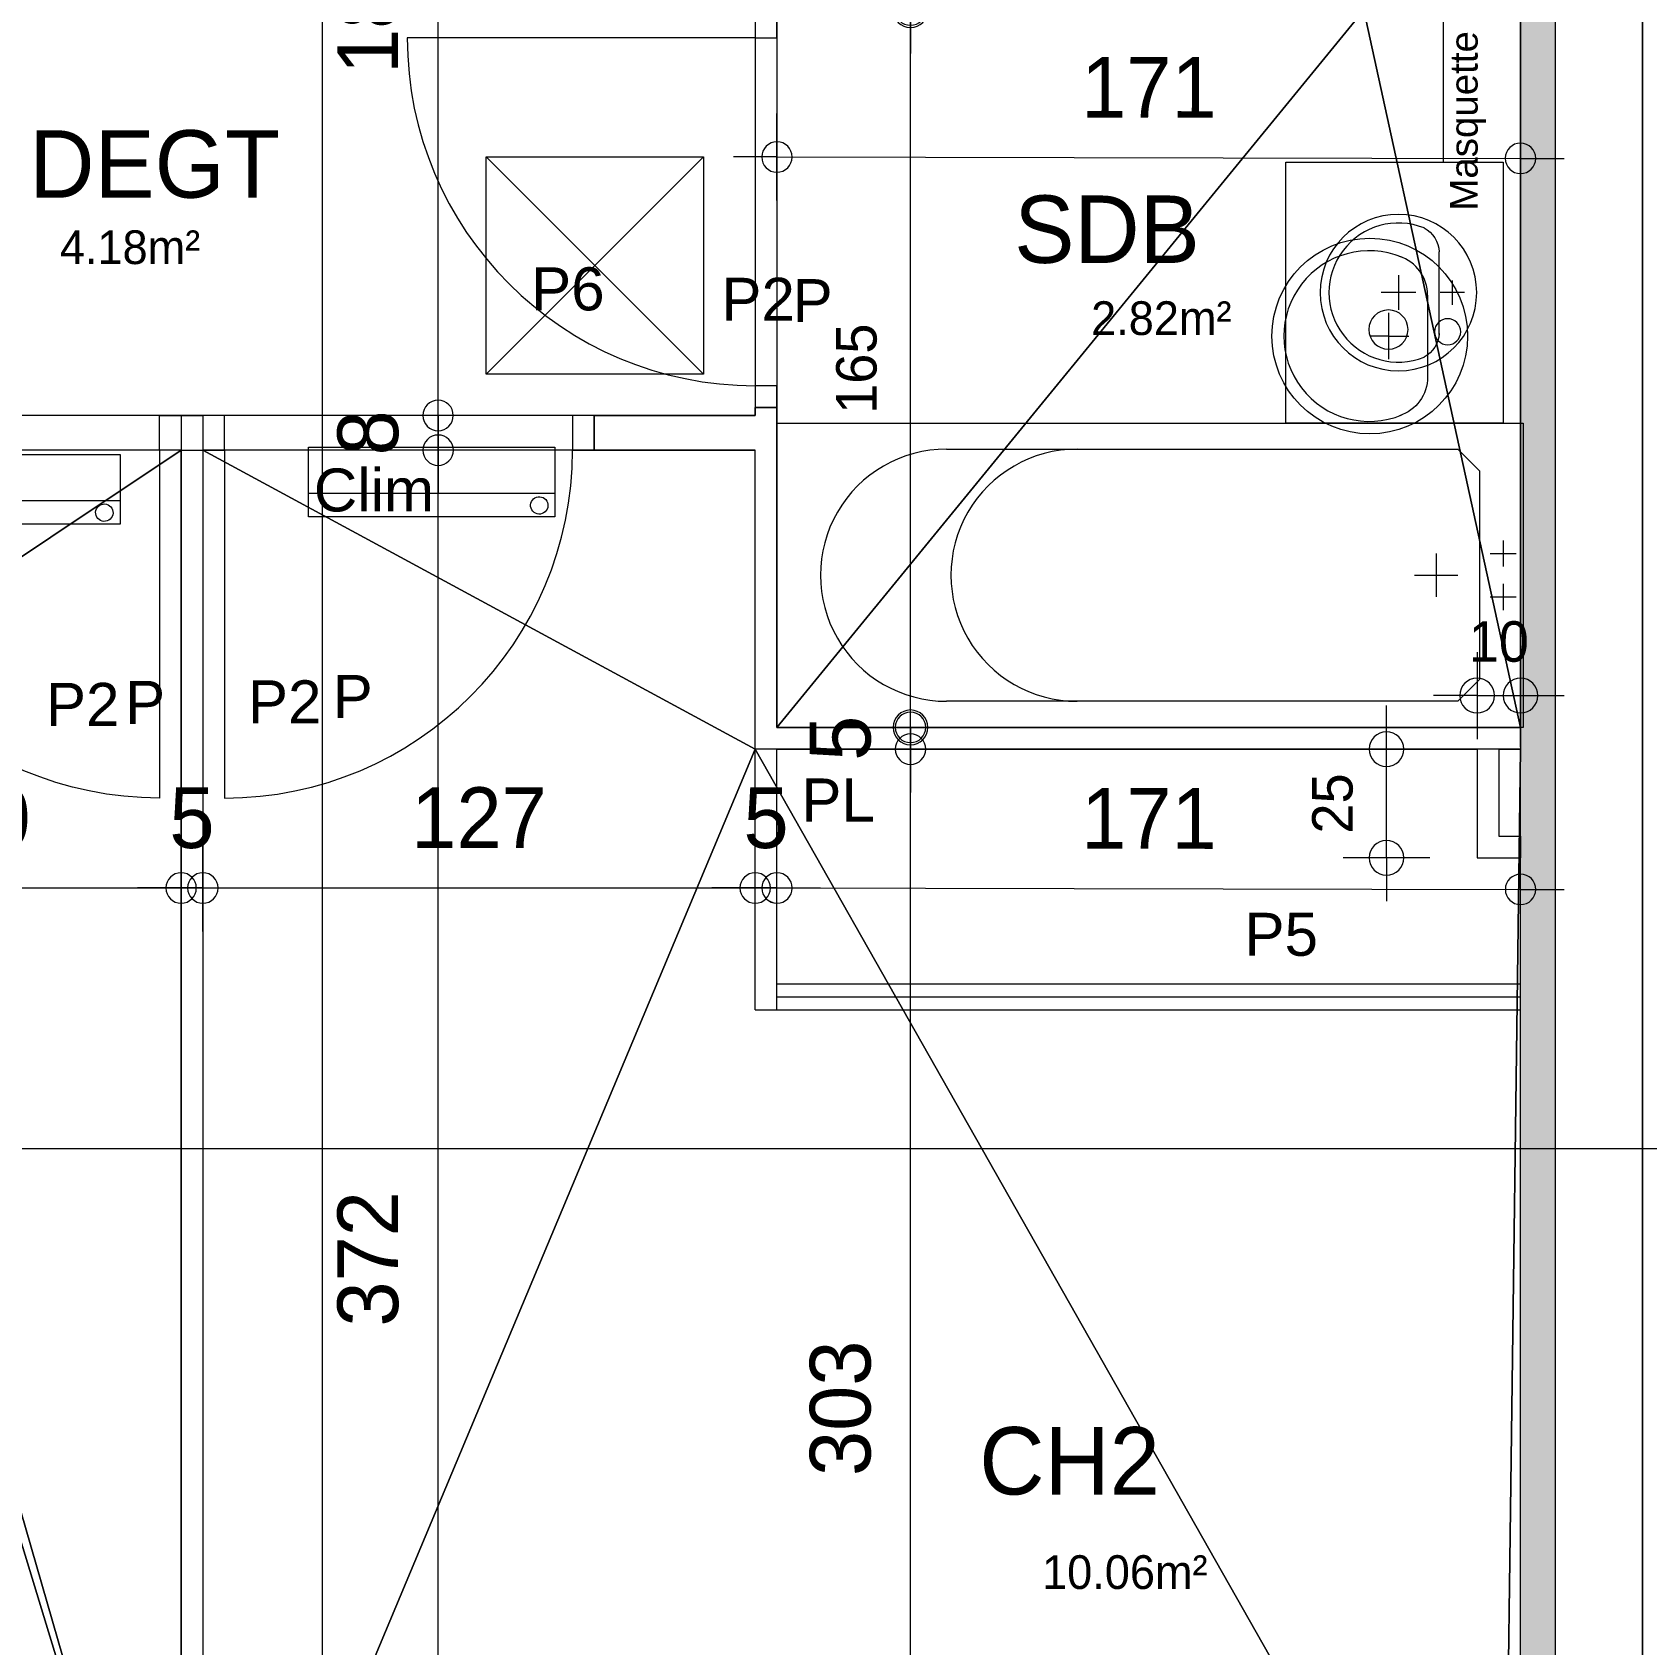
# Model space of a CAD drawing. Header units: metres. Extents: x 1.8 to 61.8, y -53.3 to -11.3.
# Drawn here: x 33.632 to 37.344, y -22.507 to -18.798 of the extents above; entities that cross this region are included whole.
import ezdxf
from ezdxf.enums import TextEntityAlignment as Align
from ezdxf.lldxf.tags import DXFTag

# ---------------------------------------------------------------- set-up
doc = ezdxf.new("R2010")
doc.units = ezdxf.units.M
doc.header["$MEASUREMENT"] = 0
for name, color, linetype in [('Calque commun', 7, 'Continuous'), ('Calque2', 7, 'Continuous'), ('Calque5', 7, 'Continuous'), ('Calque90', 7, 'Continuous'), ('Cotations', 7, 'Continuous'), ('Textes', 7, 'Continuous')]:
    doc.layers.add(name, color=color, linetype=linetype)
doc.styles.add('Arial19', font='arial.ttf', dxfattribs={"height": 0.063335})
doc.styles.add('Arial9', font='arial.ttf', dxfattribs={"height": 0.098961})
doc.styles.add('Century Gothic10', font='GOTHIC.TTF', dxfattribs={"height": 0.077575})
doc.styles.add('Century Gothic15', font='GOTHIC.TTF', dxfattribs={"height": 0.139636})
doc.styles.add('Century Gothic18', font='GOTHIC.TTF', dxfattribs={"height": 0.155151})
doc.styles.add('Century Gothic20', font='GOTHIC.TTF', dxfattribs={"height": 0.09309})
tags = doc.linetypes.add('DASHDOT2', pattern=[0.5, 0.25, -0.125, 0, -0.125]).pattern_tags.tags
tags[10:11] = [DXFTag(74, 4), DXFTag(75, 0), DXFTag(340, '0'), DXFTag(46, 1.0), DXFTag(50, 0.0), DXFTag(44, 0.0), DXFTag(45, 0.0)]
tags[8:9] = [DXFTag(74, 4), DXFTag(75, 0), DXFTag(340, '0'), DXFTag(46, 1.0), DXFTag(50, 0.0), DXFTag(44, 0.0), DXFTag(45, 0.0)]
tags[6:7] = [DXFTag(74, 4), DXFTag(75, 0), DXFTag(340, '0'), DXFTag(46, 1.0), DXFTag(50, 0.0), DXFTag(44, 0.0), DXFTag(45, 0.0)]
tags[4:5] = [DXFTag(74, 4), DXFTag(75, 0), DXFTag(340, '0'), DXFTag(46, 1.0), DXFTag(50, 0.0), DXFTag(44, 0.0), DXFTag(45, 0.0)]
tags = doc.linetypes.add('HIDDEN2', pattern=[0.1875, 0.125, -0.0625]).pattern_tags.tags
tags[6:7] = [DXFTag(74, 4), DXFTag(75, 0), DXFTag(340, '0'), DXFTag(46, 1.0), DXFTag(50, 0.0), DXFTag(44, 0.0), DXFTag(45, 0.0)]
tags[4:5] = [DXFTag(74, 4), DXFTag(75, 0), DXFTag(340, '0'), DXFTag(46, 1.0), DXFTag(50, 0.0), DXFTag(44, 0.0), DXFTag(45, 0.0)]

# ---------------------------------------------------------------- blocks, each defined once
blk = doc.blocks.new('Block54734')
at = {"layer": 'Calque commun', "color": 7, "linetype": 'Continuous', "lineweight": 18}
blk.add_line((37.1344, -25.6552), (37.1344, -16.6552), dxfattribs=at)
at = {"layer": 'Calque commun', "color": 7, "linetype": 'Continuous', "lineweight": 9}
blk.add_line((37.3344, -25.4552), (37.3344, -16.8552), dxfattribs=at)
blk = doc.blocks.new('xmodule1pdniv1-35')
at = {"layer": 'Calque commun', "color": 5, "linetype": 'Continuous', "lineweight": 9}
blk.add_arc((0, 0), 0.5, 0, 359.9994, dxfattribs=at)
blk = doc.blocks.new('xmodule1pdniv1-36')
at = {"layer": 'Calque commun', "color": 5, "linetype": 'Continuous', "lineweight": 9}
blk.add_arc((0, 0), 0.5, 0, 359.9994, dxfattribs=at)
blk = doc.blocks.new('DimLine53742-2')
at = {"layer": 'Calque commun', "color": 5, "linetype": 'Continuous', "lineweight": 9}
for p, q in [((34.5347, -20.6312), (34.5347, -20.5312)), ((34.6347, -20.6312), (34.4347, -20.6312)), ((34.5347, -24.3512), (34.5347, -20.6312)), ((34.6347, -24.3512), (34.4347, -24.3512)), ((34.5347, -24.3512), (34.5347, -24.4512))]:
    blk.add_line(p, q, dxfattribs=at)
at = {"layer": 'Calque commun', "color": 5, "linetype": 'Continuous', "lineweight": 9, "xscale": 0.07000000029802322, "yscale": 0.07000000029802322, "zscale": 0.07000000029802322, "rotation": 90}
for name, p in [('xmodule1pdniv1-36', (34.5347, -20.6312)), ('xmodule1pdniv1-35', (34.5347, -24.3512))]:
    blk.add_blockref(name, p, dxfattribs=at)
at = {"layer": 'Calque commun', "color": 5, "linetype": 'Continuous', "lineweight": 9, "style": 'Century Gothic15'}
blk.add_text('372', height=0.13964, rotation=90.0001, dxfattribs=at).set_placement((34.4847, -22.4912), align=Align.BOTTOM_CENTER)
blk = doc.blocks.new('xmodule1pdniv1-37')
at = {"layer": 'Calque commun', "color": 5, "linetype": 'Continuous', "lineweight": 9}
blk.add_arc((0, 0), 0.5, 0, 359.9994, dxfattribs=at)
blk = doc.blocks.new('xmodule1pdniv1-38')
at = {"layer": 'Calque commun', "color": 5, "linetype": 'Continuous', "lineweight": 9}
blk.add_arc((0, 0), 0.5, 0, 359.9994, dxfattribs=at)
blk = doc.blocks.new('DimLine53750-2')
at = {"layer": 'Calque commun', "color": 5, "linetype": 'Continuous', "lineweight": 9}
for p, q in [((34.5346, -20.5512), (34.5346, -20.4512)), ((34.6346, -20.5512), (34.4346, -20.5512)), ((34.5347, -20.6312), (34.5346, -20.5512)), ((34.6347, -20.6312), (34.4347, -20.6312)), ((34.5347, -20.6312), (34.5347, -20.7312))]:
    blk.add_line(p, q, dxfattribs=at)
at = {"layer": 'Calque commun', "color": 5, "linetype": 'Continuous', "lineweight": 9, "xscale": 0.07000000029802322, "yscale": 0.07000000029802322, "zscale": 0.07000000029802322, "rotation": 90}
for name, p in [('xmodule1pdniv1-38', (34.5346, -20.5512)), ('xmodule1pdniv1-37', (34.5347, -20.6312))]:
    blk.add_blockref(name, p, dxfattribs=at)
at = {"layer": 'Calque commun', "color": 5, "linetype": 'Continuous', "lineweight": 9, "style": 'Century Gothic15'}
blk.add_text('8', height=0.1396, rotation=90.0219, dxfattribs=at).set_placement((34.4847, -20.5913), align=Align.BOTTOM_CENTER)
blk = doc.blocks.new('xmodule1pdniv1-39')
at = {"layer": 'Calque commun', "color": 5, "linetype": 'Continuous', "lineweight": 9}
blk.add_arc((0, 0), 0.5, 0, 359.9994, dxfattribs=at)
blk = doc.blocks.new('xmodule1pdniv1-40')
at = {"layer": 'Calque commun', "color": 5, "linetype": 'Continuous', "lineweight": 9}
blk.add_arc((0, 0), 0.5, 0, 359.9994, dxfattribs=at)
blk = doc.blocks.new('DimLine53758-2')
at = {"layer": 'Calque commun', "color": 5, "linetype": 'Continuous', "lineweight": 9}
for p, q in [((34.5346, -18.6687), (34.5346, -18.5687)), ((34.6346, -18.6687), (34.4346, -18.6687)), ((34.5346, -20.5512), (34.5346, -18.6687)), ((34.6346, -20.5512), (34.4346, -20.5512)), ((34.5346, -20.5512), (34.5346, -20.6512))]:
    blk.add_line(p, q, dxfattribs=at)
at = {"layer": 'Calque commun', "color": 5, "linetype": 'Continuous', "lineweight": 9, "xscale": 0.07000000029802322, "yscale": 0.07000000029802322, "zscale": 0.07000000029802322, "rotation": 90}
for name, p in [('xmodule1pdniv1-40', (34.5346, -18.6687)), ('xmodule1pdniv1-39', (34.5346, -20.5512))]:
    blk.add_blockref(name, p, dxfattribs=at)
at = {"layer": 'Calque commun', "color": 5, "linetype": 'Continuous', "lineweight": 9, "style": 'Century Gothic15'}
blk.add_text('188', height=0.13964, rotation=90.0024, dxfattribs=at).set_placement((34.4846, -19.61), align=Align.BOTTOM_CENTER)
blk = doc.blocks.new('xmodule1pdniv1-45')
at = {"layer": 'Calque commun', "color": 5, "linetype": 'Continuous', "lineweight": 9}
blk.add_arc((0, 0), 0.5, 0, 359.9994, dxfattribs=at)
blk = doc.blocks.new('xmodule1pdniv1-46')
at = {"layer": 'Calque commun', "color": 5, "linetype": 'Continuous', "lineweight": 9}
blk.add_arc((0, 0), 0.5, 0, 359.9994, dxfattribs=at)
blk = doc.blocks.new('DimLine53782-2')
at = {"layer": 'Calque commun', "color": 5, "linetype": 'Continuous', "lineweight": 9}
for p, q in [((35.6209, -21.3187), (35.6209, -21.2187)), ((35.5209, -21.3187), (35.7209, -21.3187)), ((35.6209, -24.3512), (35.6209, -21.3187)), ((35.7209, -24.3512), (35.5209, -24.3512)), ((35.6209, -24.3512), (35.6209, -24.4512))]:
    blk.add_line(p, q, dxfattribs=at)
at = {"layer": 'Calque commun', "color": 5, "linetype": 'Continuous', "lineweight": 9, "xscale": 0.07000000029802322, "yscale": 0.07000000029802322, "zscale": 0.07000000029802322, "rotation": 90}
for name, p in [('xmodule1pdniv1-46', (35.6209, -21.3187)), ('xmodule1pdniv1-45', (35.6209, -24.3512))]:
    blk.add_blockref(name, p, dxfattribs=at)
at = {"layer": 'Calque commun', "color": 5, "linetype": 'Continuous', "lineweight": 9, "style": 'Century Gothic15'}
blk.add_text('303', height=0.13964, rotation=90, dxfattribs=at).set_placement((35.5709, -22.8349), align=Align.BOTTOM_CENTER)
blk = doc.blocks.new('xmodule1pdniv1-47')
at = {"layer": 'Calque commun', "color": 5, "linetype": 'Continuous', "lineweight": 9}
blk.add_arc((0, 0), 0.5, 0, 359.9994, dxfattribs=at)
blk = doc.blocks.new('xmodule1pdniv1-48')
at = {"layer": 'Calque commun', "color": 5, "linetype": 'Continuous', "lineweight": 9}
blk.add_arc((0, 0), 0.5, 0, 359.9994, dxfattribs=at)
blk = doc.blocks.new('DimLine53790-2')
at = {"layer": 'Calque commun', "color": 5, "linetype": 'Continuous', "lineweight": 9}
for p, q in [((35.6209, -21.2687), (35.6209, -21.1687)), ((35.5209, -21.2687), (35.7209, -21.2687)), ((35.6209, -21.3187), (35.6209, -21.2687)), ((35.5209, -21.3187), (35.7209, -21.3187)), ((35.6209, -21.3187), (35.6209, -21.4187))]:
    blk.add_line(p, q, dxfattribs=at)
at = {"layer": 'Calque commun', "color": 5, "linetype": 'Continuous', "lineweight": 9, "xscale": 0.07000000029802322, "yscale": 0.07000000029802322, "zscale": 0.07000000029802322, "rotation": 90}
for name, p in [('xmodule1pdniv1-48', (35.6209, -21.2687)), ('xmodule1pdniv1-47', (35.6209, -21.3187))]:
    blk.add_blockref(name, p, dxfattribs=at)
at = {"layer": 'Calque commun', "color": 5, "linetype": 'Continuous', "lineweight": 9, "style": 'Century Gothic15'}
blk.add_text('5', height=0.1396, rotation=90, dxfattribs=at).set_placement((35.5709, -21.2937), align=Align.BOTTOM_CENTER)
blk = doc.blocks.new('xmodule1pdniv1-49')
at = {"layer": 'Calque commun', "color": 5, "linetype": 'Continuous', "lineweight": 9}
blk.add_arc((0, 0), 0.5, 0, 359.9994, dxfattribs=at)
blk = doc.blocks.new('xmodule1pdniv1-50')
at = {"layer": 'Calque commun', "color": 5, "linetype": 'Continuous', "lineweight": 9}
blk.add_arc((0, 0), 0.5, 0, 359.9994, dxfattribs=at)
blk = doc.blocks.new('DimLine53814-2')
at = {"layer": 'Calque commun', "color": 5, "linetype": 'Continuous', "lineweight": 9}
for p, q in [((35.6208, -19.5687), (35.6208, -19.4687)), ((35.5208, -19.5687), (35.7208, -19.5687)), ((35.6208, -19.6187), (35.6208, -19.5687)), ((35.5208, -19.6187), (35.7208, -19.6187)), ((35.6208, -19.6187), (35.6208, -19.7187))]:
    blk.add_line(p, q, dxfattribs=at)
at = {"layer": 'Calque commun', "color": 5, "linetype": 'Continuous', "lineweight": 9, "xscale": 0.07000000029802322, "yscale": 0.07000000029802322, "zscale": 0.07000000029802322, "rotation": 90}
for name, p in [('xmodule1pdniv1-50', (35.6208, -19.5687)), ('xmodule1pdniv1-49', (35.6208, -19.6187))]:
    blk.add_blockref(name, p, dxfattribs=at)
at = {"layer": 'Calque commun', "color": 5, "linetype": 'Continuous', "lineweight": 9, "style": 'Century Gothic15'}
blk.add_text('5', height=0.1396, rotation=90, dxfattribs=at).set_placement((35.5708, -19.5937), align=Align.BOTTOM_CENTER)
blk = doc.blocks.new('xmodule1pdniv1-69')
at = {"layer": 'Calque commun', "color": 5, "linetype": 'Continuous', "lineweight": 9}
blk.add_arc((0, 0), 0.5, 0, 359.9994, dxfattribs=at)
blk = doc.blocks.new('xmodule1pdniv1-70')
at = {"layer": 'Calque commun', "color": 5, "linetype": 'Continuous', "lineweight": 9}
blk.add_arc((0, 0), 0.5, 0, 359.9994, dxfattribs=at)
blk = doc.blocks.new('DimLine53894-2')
at = {"layer": 'Calque commun', "color": 5, "linetype": 'Continuous', "lineweight": 9}
for p, q in [((33.0437, -21.7381), (33.0437, -21.5381)), ((33.9437, -21.7381), (33.9437, -21.5381)), ((33.0437, -21.6381), (32.9437, -21.6381)), ((33.0437, -21.6381), (33.9437, -21.6381)), ((33.9437, -21.6381), (34.0437, -21.6381))]:
    blk.add_line(p, q, dxfattribs=at)
at = {"layer": 'Calque commun', "color": 5, "linetype": 'Continuous', "lineweight": 9, "xscale": 0.07000000029802322, "yscale": 0.07000000029802322, "zscale": 0.07000000029802322}
for name, p in [('xmodule1pdniv1-69', (33.0437, -21.6381)), ('xmodule1pdniv1-70', (33.9437, -21.6381))]:
    blk.add_blockref(name, p, dxfattribs=at)
at = {"layer": 'Calque commun', "color": 5, "linetype": 'Continuous', "lineweight": 9, "style": 'Century Gothic15'}
blk.add_text('90', height=0.13964, dxfattribs=at).set_placement((33.4937, -21.5881), align=Align.BOTTOM_CENTER)
blk = doc.blocks.new('xmodule1pdniv1-71')
at = {"layer": 'Calque commun', "color": 5, "linetype": 'Continuous', "lineweight": 9}
blk.add_arc((0, 0), 0.5, 0, 359.9994, dxfattribs=at)
blk = doc.blocks.new('xmodule1pdniv1-72')
at = {"layer": 'Calque commun', "color": 5, "linetype": 'Continuous', "lineweight": 9}
blk.add_arc((0, 0), 0.5, 0, 359.9994, dxfattribs=at)
blk = doc.blocks.new('DimLine53902-2')
at = {"layer": 'Calque commun', "color": 5, "linetype": 'Continuous', "lineweight": 9}
for p, q in [((33.9437, -21.7381), (33.9437, -21.5381)), ((33.9937, -21.7381), (33.9937, -21.5381)), ((33.9437, -21.6381), (33.8437, -21.6381)), ((33.9437, -21.6381), (33.9937, -21.6381)), ((33.9937, -21.6381), (34.0937, -21.6381))]:
    blk.add_line(p, q, dxfattribs=at)
at = {"layer": 'Calque commun', "color": 5, "linetype": 'Continuous', "lineweight": 9, "xscale": 0.07000000029802322, "yscale": 0.07000000029802322, "zscale": 0.07000000029802322}
for name, p in [('xmodule1pdniv1-71', (33.9437, -21.6381)), ('xmodule1pdniv1-72', (33.9937, -21.6381))]:
    blk.add_blockref(name, p, dxfattribs=at)
at = {"layer": 'Calque commun', "color": 5, "linetype": 'Continuous', "lineweight": 9, "style": 'Century Gothic15'}
blk.add_text('5', height=0.1396, dxfattribs=at).set_placement((33.9687, -21.5881), align=Align.BOTTOM_CENTER)
blk = doc.blocks.new('xmodule1pdniv1-73')
at = {"layer": 'Calque commun', "color": 5, "linetype": 'Continuous', "lineweight": 9}
blk.add_arc((0, 0), 0.5, 0, 359.9994, dxfattribs=at)
blk = doc.blocks.new('xmodule1pdniv1-74')
at = {"layer": 'Calque commun', "color": 5, "linetype": 'Continuous', "lineweight": 9}
blk.add_arc((0, 0), 0.5, 0, 359.9994, dxfattribs=at)
blk = doc.blocks.new('DimLine53910-2')
at = {"layer": 'Calque commun', "color": 5, "linetype": 'Continuous', "lineweight": 9}
for p, q in [((33.9937, -21.7381), (33.9937, -21.5381)), ((35.2638, -21.7381), (35.2638, -21.5381)), ((33.9937, -21.6381), (33.8937, -21.6381)), ((33.9937, -21.6381), (35.2638, -21.6381)), ((35.2638, -21.6381), (35.3638, -21.6381))]:
    blk.add_line(p, q, dxfattribs=at)
at = {"layer": 'Calque commun', "color": 5, "linetype": 'Continuous', "lineweight": 9, "xscale": 0.07000000029802322, "yscale": 0.07000000029802322, "zscale": 0.07000000029802322}
for name, p in [('xmodule1pdniv1-73', (33.9937, -21.6381)), ('xmodule1pdniv1-74', (35.2638, -21.6381))]:
    blk.add_blockref(name, p, dxfattribs=at)
at = {"layer": 'Calque commun', "color": 5, "linetype": 'Continuous', "lineweight": 9, "style": 'Century Gothic15'}
blk.add_text('127', height=0.13964, dxfattribs=at).set_placement((34.6288, -21.5881), align=Align.BOTTOM_CENTER)
blk = doc.blocks.new('xmodule1pdniv1-75')
at = {"layer": 'Calque commun', "color": 5, "linetype": 'Continuous', "lineweight": 9}
blk.add_arc((0, 0), 0.5, 0, 359.9994, dxfattribs=at)
blk = doc.blocks.new('xmodule1pdniv1-76')
at = {"layer": 'Calque commun', "color": 5, "linetype": 'Continuous', "lineweight": 9}
blk.add_arc((0, 0), 0.5, 0, 359.9994, dxfattribs=at)
blk = doc.blocks.new('DimLine53918-2')
at = {"layer": 'Calque commun', "color": 5, "linetype": 'Continuous', "lineweight": 9}
for p, q in [((35.2638, -21.7381), (35.2638, -21.5381)), ((35.3139, -21.7381), (35.3139, -21.5381)), ((35.2638, -21.6381), (35.1638, -21.6381)), ((35.2638, -21.6381), (35.3139, -21.6381)), ((35.3139, -21.6381), (35.4138, -21.6381))]:
    blk.add_line(p, q, dxfattribs=at)
at = {"layer": 'Calque commun', "color": 5, "linetype": 'Continuous', "lineweight": 9, "xscale": 0.07000000029802322, "yscale": 0.07000000029802322, "zscale": 0.07000000029802322}
for name, p in [('xmodule1pdniv1-75', (35.2638, -21.6381)), ('xmodule1pdniv1-76', (35.3139, -21.6381))]:
    blk.add_blockref(name, p, dxfattribs=at)
at = {"layer": 'Calque commun', "color": 5, "linetype": 'Continuous', "lineweight": 9, "style": 'Century Gothic15'}
blk.add_text('5', height=0.1396, dxfattribs=at).set_placement((35.2888, -21.5881), align=Align.BOTTOM_CENTER)
blk = doc.blocks.new('xmodule1pdniv1-77')
at = {"layer": 'Calque commun', "color": 5, "linetype": 'Continuous', "lineweight": 9}
blk.add_arc((0, 0), 0.5, 0, 359.9994, dxfattribs=at)
blk = doc.blocks.new('xmodule1pdniv1-78')
at = {"layer": 'Calque commun', "color": 5, "linetype": 'Continuous', "lineweight": 9}
blk.add_arc((0, 0), 0.5, 0, 359.9994, dxfattribs=at)
blk = doc.blocks.new('DimLine53926-2')
at = {"layer": 'Calque commun', "color": 5, "linetype": 'Continuous', "lineweight": 9}
for p, q in [((35.3139, -21.7381), (35.3139, -21.5381)), ((37.0236, -21.7413), (37.0239, -21.5413)), ((35.3139, -21.6381), (35.2139, -21.638)), ((35.3139, -21.6381), (37.0237, -21.6413)), ((37.0237, -21.6413), (37.1237, -21.6415))]:
    blk.add_line(p, q, dxfattribs=at)
at = {"layer": 'Calque commun', "color": 5, "linetype": 'Continuous', "lineweight": 9, "xscale": 0.06999999824788021, "yscale": 0.06999999824788021, "zscale": 0.07000000029802322, "rotation": -0.1048278734929133}
for name, p in [('xmodule1pdniv1-77', (35.3139, -21.6381)), ('xmodule1pdniv1-78', (37.0237, -21.6413))]:
    blk.add_blockref(name, p, dxfattribs=at)
at = {"layer": 'Calque commun', "color": 5, "linetype": 'Continuous', "lineweight": 9, "style": 'Century Gothic15'}
blk.add_text('171', height=0.13964, rotation=359.8952, dxfattribs=at).set_placement((36.1689, -21.5897), align=Align.BOTTOM_CENTER)
blk = doc.blocks.new('@PRES_1_$$_1-52')
at = {"layer": 'Calque commun', "color": 5, "linetype": 'Continuous', "lineweight": 9}
blk.add_line((0.05, 0.08), (0.05, 0.88), dxfattribs=at)
at = {"layer": 'Calque commun', "color": 5, "linetype": 'Continuous', "lineweight": 9, "extrusion": (0, 0, -1)}
blk.add_arc((-0.05, 0.08), 0.8, 90, 180, dxfattribs=at)
at = {"layer": 'Calque commun', "color": 5, "linetype": 'Continuous', "lineweight": 9}
mesh = blk.add_polyface(dxfattribs=at)
corners = [(0, 0), (0, 0.08), (0.05, 0.08), (0.05, 0)]
mesh.append_faces([[corners[k] for k in face] for face in [(0, 1, 2, 3)]], dxfattribs={"color": 5})
mesh = blk.add_polyface(dxfattribs=at)
corners = [(0.85, 0), (0.85, 0.08), (0.9, 0.08), (0.9, 0)]
mesh.append_faces([[corners[k] for k in face] for face in [(0, 1, 2, 3)]], dxfattribs={"color": 5})
blk = doc.blocks.new('@PRES_1_$$_1-53')
at = {"layer": 'Calque commun', "color": 7, "linetype": 'Continuous', "lineweight": 9}
blk.add_line((0, 0), (0, 0.08), dxfattribs=at)
blk = doc.blocks.new('@PRES_1_$$_1-54')
at = {"layer": 'Calque commun', "color": 7, "linetype": 'Continuous', "lineweight": 9}
blk.add_line((0, 0), (0, 0.08), dxfattribs=at)
blk = doc.blocks.new('INTER_2D_COMB18')
at = {"layer": 'Calque5', "color": 0, "linetype": 'ByBlock', "lineweight": -2}
for name in ['@PRES_1_$$_1-52', '@PRES_1_$$_1-53']:
    blk.add_blockref(name, (0, 0), dxfattribs=at)
at = {"layer": 'Calque5', "color": 0, "linetype": 'ByBlock', "lineweight": -2, "extrusion": (0, 0, -1), "xscale": -1, "yscale": -1, "zscale": -1, "rotation": -180}
blk.add_blockref('@PRES_1_$$_1-54', (-0.9, 0), dxfattribs=at)
blk = doc.blocks.new('PLACED_COMB18')
at = {"layer": 'Calque5', "color": 0, "linetype": 'ByBlock', "lineweight": -2}
blk.add_blockref('INTER_2D_COMB18', (0, 0), dxfattribs=at)
blk = doc.blocks.new('bain170-2')
at = {"layer": 'Calque90', "color": 6, "linetype": 'Continuous', "lineweight": 9}
for p, q in [((-1.7157, 0.7), (-1.7157, 0)), ((0, 0.7), (-1.7157, 0.7)), ((0, 0), (0, 0.7)), ((-0.15, 0.64), (-1.3257, 0.64)), ((-0.1, 0.59), (-0.15, 0.64)), ((-0.1, 0.11), (-0.1, 0.59)), ((-0.0457, 0.37), (-0.0457, 0.43)), ((-0.2, 0.3), (-0.2, 0.4)), ((-0.0757, 0.4), (-0.0157, 0.4)), ((-0.25, 0.35), (-0.15, 0.35)), ((-0.0757, 0.3), (-0.0157, 0.3)), ((-0.0457, 0.27), (-0.0457, 0.33)), ((-0.15, 0.06), (-0.1, 0.11)), ((-1.3257, 0.06), (-0.15, 0.06)), ((-1.7157, 0), (0, 0))]:
    blk.add_line(p, q, dxfattribs=at)
at = {"layer": 'Calque90', "color": 6, "linetype": 'Continuous', "lineweight": 9, "extrusion": (0, 0, -1)}
for centre, start, end in [((1.3257, 0.35), 270, 90.0008), ((1.0257, 0.35), 269.9992, 90.0002)]:
    blk.add_arc(centre, 0.29, start, end, dxfattribs=at)
blk = doc.blocks.new('@PRES_1_$$_1-55')
at = {"layer": 'Calque commun', "color": 5, "linetype": 'Continuous', "lineweight": 9}
blk.add_line((0.05, 0.05), (0.05, 0.85), dxfattribs=at)
at = {"layer": 'Calque commun', "color": 5, "linetype": 'Continuous', "lineweight": 9, "extrusion": (0, 0, -1)}
blk.add_arc((-0.05, 0.05), 0.8, 90, 180, dxfattribs=at)
at = {"layer": 'Calque commun', "color": 5, "linetype": 'Continuous', "lineweight": 9}
mesh = blk.add_polyface(dxfattribs=at)
corners = [(0, 0), (0, 0.05), (0.05, 0.05), (0.05, 0)]
mesh.append_faces([[corners[k] for k in face] for face in [(0, 1, 2, 3)]], dxfattribs={"color": 5})
mesh = blk.add_polyface(dxfattribs=at)
corners = [(0.85, 0), (0.85, 0.05), (0.9, 0.05), (0.9, 0)]
mesh.append_faces([[corners[k] for k in face] for face in [(0, 1, 2, 3)]], dxfattribs={"color": 5})
blk = doc.blocks.new('@PRES_1_$$_1-56')
at = {"layer": 'Calque commun', "color": 0, "linetype": 'Continuous', "lineweight": 9}
blk.add_line((0, 0), (0, 0.05), dxfattribs=at)
blk = doc.blocks.new('@PRES_1_$$_1-57')
at = {"layer": 'Calque commun', "color": 0, "linetype": 'Continuous', "lineweight": 9}
blk.add_line((0, 0), (0, 0.05), dxfattribs=at)
blk = doc.blocks.new('INTER_2D_COMB19')
at = {"layer": 'Calque commun', "color": 0, "linetype": 'ByBlock', "lineweight": -2}
blk.add_blockref('@PRES_1_$$_1-55', (0, 0), dxfattribs=at)
at = {"layer": 'Calque commun', "color": 15, "linetype": 'ByBlock', "lineweight": -2}
blk.add_blockref('@PRES_1_$$_1-56', (0, 0), dxfattribs=at)
at = {"layer": 'Calque commun', "color": 15, "linetype": 'ByBlock', "lineweight": -2, "extrusion": (0, 0, -1), "xscale": -1, "yscale": -1, "zscale": -1, "rotation": -180}
blk.add_blockref('@PRES_1_$$_1-57', (-0.9, 0), dxfattribs=at)
blk = doc.blocks.new('PLACED_COMB19')
at = {"layer": 'Calque commun', "color": 0, "linetype": 'ByBlock', "lineweight": -2}
blk.add_blockref('INTER_2D_COMB19', (0, 0), dxfattribs=at)
blk = doc.blocks.new('xmodule1pdniv1-111')
at = {"layer": 'Calque commun', "color": 5, "linetype": 'Continuous', "lineweight": 9}
blk.add_arc((0, 0), 0.5, 0, 359.9994, dxfattribs=at)
blk = doc.blocks.new('xmodule1pdniv1-112')
at = {"layer": 'Calque commun', "color": 5, "linetype": 'Continuous', "lineweight": 9}
blk.add_arc((0, 0), 0.5, 0, 359.9994, dxfattribs=at)
blk = doc.blocks.new('DimLine60445-2')
at = {"layer": 'Calque commun', "color": 5, "linetype": 'Continuous', "lineweight": 9}
for p, q in [((35.6209, -19.6187), (35.6209, -19.5187)), ((35.5209, -19.6187), (35.7209, -19.6187)), ((35.6209, -21.2687), (35.6209, -19.6187)), ((35.5209, -21.2687), (35.7209, -21.2687)), ((35.6209, -21.2687), (35.6209, -21.3687))]:
    blk.add_line(p, q, dxfattribs=at)
at = {"layer": 'Calque commun', "color": 5, "linetype": 'Continuous', "lineweight": 9, "xscale": 0.07999999821186066, "yscale": 0.07999999821186066, "zscale": 0.07999999821186066, "rotation": 90}
for name, p in [('xmodule1pdniv1-112', (35.6209, -19.6187)), ('xmodule1pdniv1-111', (35.6209, -21.2687))]:
    blk.add_blockref(name, p, dxfattribs=at)
at = {"layer": 'Calque commun', "color": 5, "linetype": 'Continuous', "lineweight": 9, "style": 'Century Gothic20'}
blk.add_text('165', height=0.09309, rotation=90, dxfattribs=at).set_placement((35.5709, -20.4437), align=Align.BOTTOM_CENTER)
blk = doc.blocks.new('xmodule1pdniv1-113')
at = {"layer": 'Calque commun', "color": 5, "linetype": 'Continuous', "lineweight": 9}
blk.add_arc((0, 0), 0.5, 0, 359.9994, dxfattribs=at)
blk = doc.blocks.new('xmodule1pdniv1-114')
at = {"layer": 'Calque commun', "color": 5, "linetype": 'Continuous', "lineweight": 9}
blk.add_arc((0, 0), 0.5, 0, 359.9994, dxfattribs=at)
blk = doc.blocks.new('DimLine60874')
at = {"layer": 'Calque commun', "color": 5, "linetype": 'Continuous', "lineweight": 9}
for p, q in [((36.9237, -21.0956), (36.9237, -21.2956)), ((37.0237, -21.0956), (37.0237, -21.2956)), ((36.9237, -21.1956), (36.8237, -21.1956)), ((36.9237, -21.1956), (37.0237, -21.1956)), ((37.0237, -21.1956), (37.1237, -21.1956))]:
    blk.add_line(p, q, dxfattribs=at)
at = {"layer": 'Calque commun', "color": 5, "linetype": 'Continuous', "lineweight": 9, "xscale": 0.07999999821186066, "yscale": 0.07999999821186066, "zscale": 0.07999999821186066}
for name, p in [('xmodule1pdniv1-113', (36.9237, -21.1956)), ('xmodule1pdniv1-114', (37.0237, -21.1956))]:
    blk.add_blockref(name, p, dxfattribs=at)
at = {"layer": 'Calque commun', "color": 5, "linetype": 'Continuous', "lineweight": 9, "style": 'Century Gothic20'}
blk.add_text('10', height=0.09309, dxfattribs=at).set_placement((36.9737, -21.1456), align=Align.BOTTOM_CENTER)
blk = doc.blocks.new('xmodule1pdniv1-121')
at = {"layer": 'Calque commun', "color": 5, "linetype": 'Continuous', "lineweight": 9}
blk.add_arc((0, 0), 0.5, 0, 359.9994, dxfattribs=at)
blk = doc.blocks.new('xmodule1pdniv1-122')
at = {"layer": 'Calque commun', "color": 5, "linetype": 'Continuous', "lineweight": 9}
blk.add_arc((0, 0), 0.5, 0, 359.9994, dxfattribs=at)
blk = doc.blocks.new('DimLine60921')
at = {"layer": 'Calque commun', "color": 5, "linetype": 'Continuous', "lineweight": 9}
for p, q in [((36.7154, -21.3187), (36.7154, -21.2187)), ((36.8153, -21.3187), (36.6154, -21.3187)), ((36.7154, -21.5687), (36.7154, -21.3187)), ((36.8153, -21.5687), (36.6154, -21.5687)), ((36.7154, -21.5687), (36.7154, -21.6687))]:
    blk.add_line(p, q, dxfattribs=at)
at = {"layer": 'Calque commun', "color": 5, "linetype": 'Continuous', "lineweight": 9, "xscale": 0.07999999821186066, "yscale": 0.07999999821186066, "zscale": 0.07999999821186066, "rotation": 90}
for name, p in [('xmodule1pdniv1-122', (36.7154, -21.3187)), ('xmodule1pdniv1-121', (36.7154, -21.5687))]:
    blk.add_blockref(name, p, dxfattribs=at)
at = {"layer": 'Calque commun', "color": 5, "linetype": 'Continuous', "lineweight": 9, "style": 'Century Gothic20'}
blk.add_text('25', height=0.09309, rotation=90, dxfattribs=at).set_placement((36.6654, -21.4437), align=Align.BOTTOM_CENTER)
blk = doc.blocks.new('clim-int5')
at = {"layer": 'Calque commun', "color": 0, "linetype": 'ByBlock', "lineweight": 9}
for p, q in [((0.5671, 0.16), (0, 0.16)), ((0, 0.16), (0, 0)), ((0.5671, 0), (0.5671, 0.16)), ((0, 0.106), (0.5671, 0.106)), ((0, 0), (0.5671, 0))]:
    blk.add_line(p, q, dxfattribs=at)
blk.add_arc((0.531, 0.1338), 0.02, 330, 329.9994, dxfattribs=at)
blk = doc.blocks.new('xmodule1pdniv1-123')
at = {"layer": 'Calque commun', "color": 5, "linetype": 'Continuous', "lineweight": 9}
blk.add_arc((0, 0), 0.5, 0, 359.9994, dxfattribs=at)
blk = doc.blocks.new('xmodule1pdniv1-124')
at = {"layer": 'Calque commun', "color": 5, "linetype": 'Continuous', "lineweight": 9}
blk.add_arc((0, 0), 0.5, 0, 359.9994, dxfattribs=at)
blk = doc.blocks.new('DimLine61099')
at = {"layer": 'Calque commun', "color": 5, "linetype": 'Continuous', "lineweight": 9}
for p, q in [((35.3138, -20.0567), (35.3138, -19.8567)), ((37.0235, -20.0598), (37.0238, -19.8598)), ((35.3138, -19.9567), (35.2138, -19.9565)), ((35.3138, -19.9567), (37.0236, -19.9598)), ((37.0236, -19.9598), (37.1236, -19.96))]:
    blk.add_line(p, q, dxfattribs=at)
at = {"layer": 'Calque commun', "color": 5, "linetype": 'Continuous', "lineweight": 9, "xscale": 0.06999999824788021, "yscale": 0.06999999824788021, "zscale": 0.07000000029802322, "rotation": -0.1048278734929133}
for name, p in [('xmodule1pdniv1-123', (35.3138, -19.9567)), ('xmodule1pdniv1-124', (37.0236, -19.9598))]:
    blk.add_blockref(name, p, dxfattribs=at)
at = {"layer": 'Calque commun', "color": 5, "linetype": 'Continuous', "lineweight": 9, "style": 'Century Gothic15'}
blk.add_text('171', height=0.13964, rotation=359.8952, dxfattribs=at).set_placement((36.1688, -19.9082), align=Align.BOTTOM_CENTER)
blk = doc.blocks.new('xmodule1pdniv1-127')
at = {"layer": 'Calque commun', "color": 7, "linetype": 'Continuous', "lineweight": 18}
for p, q in [((33.9437, -20.5512), (33.9937, -20.5512)), ((35.2338, -20.5512), (34.8937, -20.5512)), ((34.8937, -20.5512), (35.2637, -20.5512)), ((33.9437, -20.6312), (33.9937, -20.6312)), ((34.8937, -20.6312), (35.2637, -20.6312))]:
    blk.add_line(p, q, dxfattribs=at)
at = {"layer": 'Calque commun', "color": 15, "linetype": 'Continuous', "lineweight": 18}
for p, q in [((35.2637, -20.5512), (35.2637, -20.5328)), ((35.3137, -21.2687), (35.3137, -20.5328)), ((33.9439, -20.6312), (33.9437, -24.3512)), ((33.9439, -20.6312), (33.9939, -20.6313)), ((33.9939, -20.6313), (33.9938, -24.3512)), ((35.2637, -21.9187), (35.2637, -20.6312)), ((37.0237, -21.2687), (35.3137, -21.2687)), ((37.0237, -21.2687), (37.0237, -21.3187)), ((35.3137, -21.3187), (36.9237, -21.3187)), ((35.3137, -21.9187), (35.3137, -21.3187)), ((36.9237, -21.3187), (36.9237, -21.5687)), ((36.9737, -21.3187), (37.0237, -21.3187)), ((36.9737, -21.3187), (36.9737, -21.5187)), ((36.9737, -21.5187), (37.0237, -21.5187)), ((37.0237, -21.5187), (37.0237, -21.5687)), ((36.9237, -21.5687), (37.0237, -21.5687)), ((35.2637, -21.9187), (35.3137, -21.9187))]:
    blk.add_line(p, q, dxfattribs=at)
at = {"layer": 'Calque commun', "color": 7, "linetype": 'Continuous', "lineweight": 9}
for p, q in [((35.3136, -21.8587), (37.0235, -21.8587)), ((35.3136, -21.9187), (35.3136, -21.8587)), ((37.0235, -21.9187), (37.0235, -21.8587)), ((35.3136, -21.8887), (37.0235, -21.8887)), ((35.3136, -21.9187), (37.0235, -21.9187))]:
    blk.add_line(p, q, dxfattribs=at)
at = {"layer": 'Calque commun', "color": 16, "linetype": 'HIDDEN2', "lineweight": 9, "flags": 128}
blk.add_lwpolyline([(34.6451, -20.4565), (34.6451, -19.9565), (35.1451, -19.9564), (35.1451, -20.4564), (34.6451, -19.9565), (35.1451, -20.4564), (34.6451, -20.4565), (35.1451, -19.9564)], dxfattribs=at)
at = {"layer": 'Calque commun', "color": 91, "linetype": 'Continuous', "lineweight": 9}
blk.add_trace([(37.1037, -24.3512), (37.0237, -24.3512), (37.1037, -19.5687), (37.0237, -19.5687)], dxfattribs=at)
at = {"layer": 'Calque commun', "color": 5, "linetype": 'Continuous', "lineweight": 9}
for name in ['DimLine53758-2', 'DimLine53814-2', 'DimLine60445-2', 'DimLine61099', 'DimLine53750-2', 'DimLine53742-2', 'DimLine60874', 'DimLine53790-2', 'DimLine53782-2', 'DimLine60921', 'DimLine53894-2', 'DimLine53902-2', 'DimLine53910-2', 'DimLine53918-2', 'DimLine53926-2']:
    blk.add_blockref(name, (0, 0), dxfattribs=at)
at = {"layer": 'Calque commun', "color": 0, "linetype": 'ByBlock', "lineweight": -2, "extrusion": (0, 0, -1), "xscale": -1, "yscale": -1, "zscale": -1, "rotation": 90.00000000000001}
blk.add_blockref('PLACED_COMB19', (-35.3137, -19.6328), dxfattribs=at)
at = {"layer": 'Calque commun', "color": 0, "linetype": 'ByBlock', "lineweight": -2, "rotation": 180}
blk.add_blockref('PLACED_COMB18', (33.9437, -20.5512), dxfattribs=at)
at = {"layer": 'Calque commun', "color": 0, "linetype": 'ByBlock', "lineweight": -2, "extrusion": (0, 0, -1), "xscale": -1, "yscale": -1, "zscale": -1}
for name, p in [('PLACED_COMB18', (-33.9937, -20.5512)), ('bain170-2', (-37.0296, -20.5687))]:
    blk.add_blockref(name, p, dxfattribs=at)
at = {"layer": 'Calque commun', "color": 7, "linetype": 'HIDDEN2', "lineweight": -2, "extrusion": (0, 0, -1), "xscale": -1, "yscale": -1, "zscale": -1}
for p in [(-34.2363, -20.6243), (-33.2362, -20.641)]:
    blk.add_blockref('clim-int5', p, dxfattribs=at)
at = {"layer": 'Textes', "color": 5, "linetype": 'ByBlock', "lineweight": -2, "style": 'Century Gothic18'}
for s, p in [('DEGT', (34.171, -19.8952)), ('SDB', (36.286, -20.0452)), ('CH2', (36.1942, -22.8781))]:
    blk.add_text(s, height=0.15515, dxfattribs=at).set_placement(p, align=Align.TOP_RIGHT)
at = {"layer": 'Textes', "color": 9, "linetype": 'ByBlock', "lineweight": -2, "style": 'Century Gothic10'}
for s, p in [('4.18m²', (33.9877, -20.1254)), ('2.82m²', (36.3591, -20.2886)), ('10.06m²', (36.304, -23.1729))]:
    blk.add_text(s, height=0.07758, dxfattribs=at).set_placement(p, align=Align.TOP_RIGHT)
at = {"layer": 'Textes', "color": 5, "linetype": 'ByBlock', "lineweight": -2, "style": 'Arial9'}
for s, p in [('P6', (34.7485, -20.3392)), ('P2', (35.186, -20.3632)), ('Clim', (34.2489, -20.8018)), ('P2', (34.0974, -21.2891)), ('P2', (33.6329, -21.295)), ('PL', (35.3699, -21.5149)), ('P5', (36.3888, -21.8238))]:
    blk.add_text(s, height=0.09896, dxfattribs=at).set_placement(p, align=Align.BOTTOM_LEFT)
at = {"layer": 'Calque commun', "color": 9, "linetype": 'Continuous', "lineweight": 9}
mesh = blk.add_polyface(dxfattribs=at)
corners = [(33.0437, -20.5512), (33.0436, -18.6687), (35.2637, -18.6687), (35.2638, -20.5512)]
mesh.append_faces([[corners[k] for k in face] for face in [(0, 1, 2, 3)]], dxfattribs={"color": 9})
mesh = blk.add_polyface(dxfattribs=at)
corners = [(36.6636, -19.6187), (35.3139, -21.2687), (37.0236, -21.2687), (37.0237, -21.3142), (37.0236, -21.3142), (35.3137, -19.6187), (37.0236, -19.6187), (37.0237, -19.6187)]
mesh.append_faces([[corners[k] for k in face] for face in [(3, 2, 4)]], dxfattribs={"vtx0": -1, "color": 9})
mesh.append_faces([[corners[k] for k in face] for face in [(0, 2, 6), (6, 2, 7)]], dxfattribs={"vtx0": -1, "vtx1": -1, "color": 9})
mesh.append_faces([[corners[k] for k in face] for face in [(0, 1, 2)]], dxfattribs={"vtx0": -1, "vtx2": -1, "color": 9})
mesh.append_faces([[corners[k] for k in face] for face in [(3, 7, 2)]], dxfattribs={"vtx1": -1, "vtx2": -1, "color": 9})
mesh.append_faces([[corners[k] for k in face] for face in [(0, 5, 1)]], dxfattribs={"vtx2": -1, "color": 9})
mesh = blk.add_polyface(dxfattribs=at)
corners = [(31.0237, -20.6312), (31.0238, -21.3187), (32.9937, -21.2312), (33.9437, -24.3512), (31.0238, -24.3512), (33.0437, -20.6312), (33.0438, -21.2312), (33.9437, -20.6312), (32.9937, -20.6312)]
mesh.append_faces([[corners[k] for k in face] for face in [(3, 2, 4)]], dxfattribs={"vtx0": -1, "vtx1": -1, "color": 9})
mesh.append_faces([[corners[k] for k in face] for face in [(5, 6, 7)]], dxfattribs={"vtx1": -1, "color": 9})
mesh.append_faces([[corners[k] for k in face] for face in [(0, 1, 2), (3, 7, 6), (1, 4, 2), (6, 2, 3)]], dxfattribs={"vtx1": -1, "vtx2": -1, "color": 9})
mesh.append_faces([[corners[k] for k in face] for face in [(2, 8, 0)]], dxfattribs={"vtx2": -1, "color": 9})
mesh = blk.add_polyface(dxfattribs=at)
corners = [(36.9837, -24.3512), (37.0237, -21.3187), (35.2638, -21.3187), (33.9937, -20.6312), (33.9938, -24.3512), (37.0237, -24.3512), (35.2638, -20.6312)]
mesh.append_faces([[corners[k] for k in face] for face in [(3, 2, 6)]], dxfattribs={"vtx0": -1, "color": 9})
mesh.append_faces([[corners[k] for k in face] for face in [(5, 1, 0), (0, 2, 4)]], dxfattribs={"vtx0": -1, "vtx1": -1, "color": 9})
mesh.append_faces([[corners[k] for k in face] for face in [(0, 1, 2)]], dxfattribs={"vtx0": -1, "vtx2": -1, "color": 9})
mesh.append_faces([[corners[k] for k in face] for face in [(3, 4, 2)]], dxfattribs={"vtx1": -1, "vtx2": -1, "color": 9})
blk = doc.blocks.new('vasque1')
at = {"layer": 'Calque2', "color": 6, "linetype": 'Continuous', "lineweight": 9}
for p, q in [((-0.094, -0.092), (0.094, -0.092)), ((0, -0.182), (0, -0.135)), ((-0.0533, -0.182), (0.0533, -0.182)), ((0, -0.182), (0, -0.224))]:
    blk.add_line(p, q, dxfattribs=at)
at = {"layer": 'Calque2', "color": 6, "linetype": 'Continuous', "lineweight": 9, "flags": 128}
for points in [[(0, -0.45, -1), (0, 0)], [(0, 0, -1), (0, -0.45)], [(0.02, -0.046, 1), (-0.04, -0.046, 1), (0.02, -0.046)], [(-0.094, -0.092, 0.324927), (-0.1834, -0.157)], [(0.094, -0.092, -0.324927), (0.1834, -0.157)], [(0.03, -0.182, 1), (-0.06, -0.182, 1), (0.03, -0.182)], [(-0.1814, -0.1514, 1.494518), (0.1814, -0.1514)]]:
    blk.add_lwpolyline(points, format="xyb", dxfattribs=at)
blk = doc.blocks.new('vasqu450')
at = {"layer": 'Calque commun', "color": 6, "linetype": 'Continuous', "lineweight": 9}
blk.add_line((0.1207, 0.1168), (-0.1173, 0.117), dxfattribs=at)
for radius, start, end in [(0.225, 360, 359.9994), (0.2, 158.4, 21.6)]:
    blk.add_arc((0, 0), radius, start, end, dxfattribs=at)
at = {"layer": 'Calque commun', "color": 6, "linetype": 'Continuous', "lineweight": 9, "extrusion": (0, 0, -1)}
for centre, start, end in [((0.112, 0.0327), 28.9734, 86.4066), ((-0.112, 0.0327), 93.5934, 151.0266)]:
    blk.add_arc(centre, 0.0845, start, end, dxfattribs=at)
at = {"layer": 'Calque90', "color": 6, "linetype": 'Continuous', "lineweight": 9}
for p, q in [((0, 0.19), (0, 0.12)), ((0.035, 0.155), (-0.035, 0.155)), ((0, 0.05), (0, -0.05)), ((-0.05, 0), (0.05, 0))]:
    blk.add_line(p, q, dxfattribs=at)
blk = doc.blocks.new('meuble vasque 60x50')
at = {"layer": 'Calque commun', "color": 0, "linetype": 'ByBlock', "lineweight": -2, "xscale": 0.800000011920929, "yscale": 0.800000011920929, "zscale": 0.800000011920929}
blk.add_blockref('vasqu450', (0.2994, -0.241), dxfattribs=at)
at = {"layer": 'Calque commun', "color": 0, "linetype": 'ByBlock', "lineweight": -2}
blk.add_blockref('vasque1', (0.3994, -0.0819), dxfattribs=at)
at = {"layer": 'Calque commun', "color": 6, "linetype": 'Continuous', "lineweight": 9}
mesh = blk.add_polyface(dxfattribs=at)
corners = [(-0.0006, -0.0002), (0.5994, -0.0002), (0.5994, -0.5002), (-0.0006, -0.5002)]
mesh.append_faces([[corners[k] for k in face] for face in [(0, 1, 2, 3)]], dxfattribs={"color": 6})

msp = doc.modelspace()

# ---------------------------------------------------------------- linework, layer by layer
at = {"layer": 'Calque commun', "color": 12, "linetype": 'Continuous', "lineweight": 18}
for p, q in [((37.1344, -23.7998), (37.1344, -16.3956)), ((37.3344, -16.8552), (37.3344, -25.4552)), ((37.3344, -25.4552), (37.3344, -18.4906))]:
    msp.add_line(p, q, dxfattribs=at)
at = {"layer": 'Calque commun', "color": 7, "linetype": 'Continuous', "lineweight": 9}
msp.add_line((36.8768, -18.7473), (36.8768, -19.0973), dxfattribs=at)
at = {"layer": 'Cotations', "color": 1, "linetype": 'DASHDOT2', "lineweight": 18}
msp.add_line((28.685, -21.3661), (51.9625, -21.3661), dxfattribs=at)
at = {"layer": 'Cotations', "color": 1, "linetype": 'DASHDOT2', "lineweight": 18, "flags": 128}
msp.add_lwpolyline([(34.2986, -12.4114), (34.2986, -25.7623), (34.2986, -25.7623)], dxfattribs=at)

# ---------------------------------------------------------------- block references
at = {"layer": 'Calque commun', "color": 0, "linetype": 'ByBlock', "lineweight": -2}
for name, p in [('xmodule1pdniv1-127', (0.0307, 0.8714)), ('Block54734', (0, 0))]:
    msp.add_blockref(name, p, dxfattribs=at)
at = {"layer": 'Calque commun', "color": 0, "linetype": 'ByBlock', "lineweight": -2, "rotation": -90}
msp.add_blockref('meuble vasque 60x50', (37.0146, -19.0978), dxfattribs=at)

# ---------------------------------------------------------------- texts
at = {"layer": 'Textes', "color": 5, "linetype": 'ByBlock', "lineweight": -2, "style": 'Arial19'}
msp.add_text('Masquette', height=0.06333, rotation=90, dxfattribs=at).set_placement((36.9747, -19.2088), align=Align.BOTTOM_LEFT)
at = {"layer": 'Textes', "color": 5, "linetype": 'ByBlock', "lineweight": -2, "style": 'Arial9'}
for p in [(35.3805, -19.4949), (33.8455, -20.4191), (34.3229, -20.4055)]:
    msp.add_text('P', height=0.099, dxfattribs=at).set_placement(p, align=Align.BOTTOM_LEFT)

# ---------------------------------------------------------------- meshes
at = {"layer": 'Calque commun', "color": 7, "linetype": 'Continuous', "lineweight": 9}
mesh = msp.add_polyface(dxfattribs=at)
corners = [(61.7636, -11.3086), (1.7636, -11.3086), (1.7636, -53.3086), (61.7636, -53.3086)]
mesh.append_faces([[corners[k] for k in face] for face in [(0, 1, 2, 3)]], dxfattribs={"color": 7})

doc.saveas('drawing.dxf')
